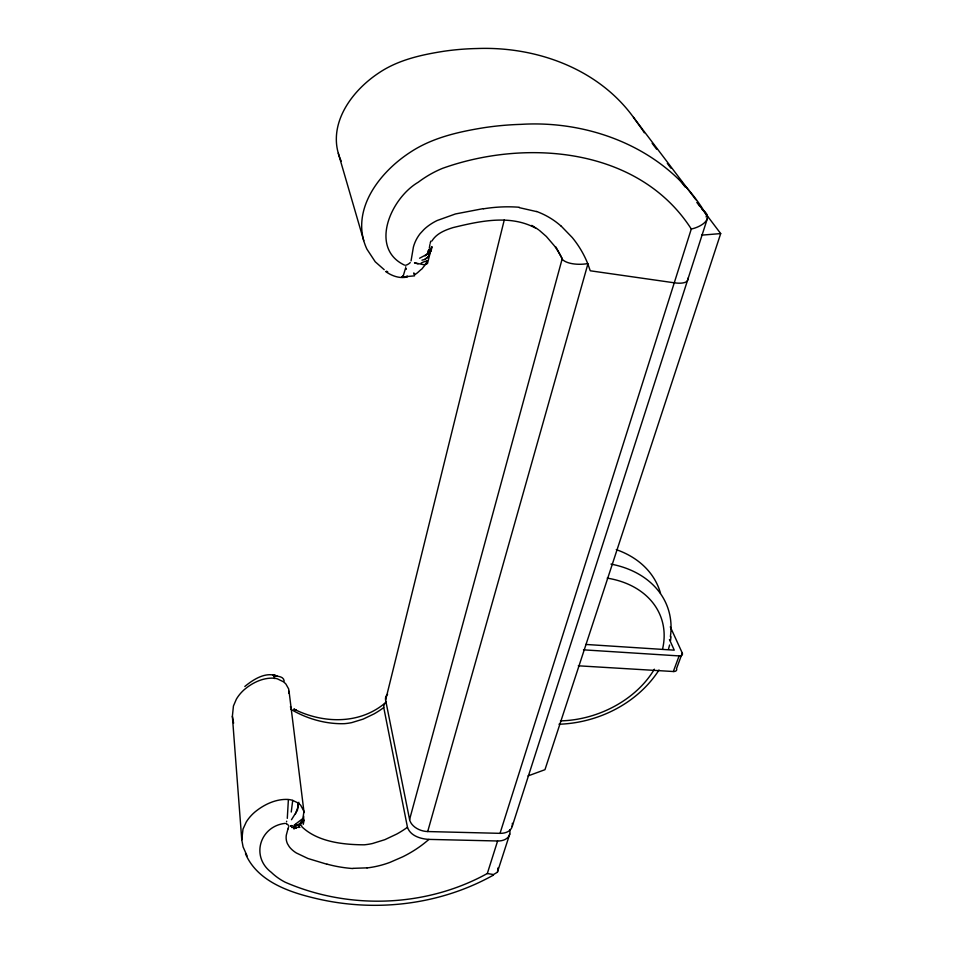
<?xml version="1.0" encoding="UTF-8"?>
<svg xmlns="http://www.w3.org/2000/svg" width="953" height="953" viewBox="0 0 953 953"><rect width="100%" height="100%" fill="white"/><g stroke="black" fill="none" stroke-linecap="round" stroke-linejoin="round"><path stroke-width="1.43" d="M247.113 855.949L243.098 846.931L241.776 839.867L232.377 716.334L233.437 705.994L236.356 699.192A46.256 34.427 -8.7 0 1 244.123 689.769C252.307 682.741 263.028 677.476 274.059 678.191A16.165 12.163 -8.2 0 1 277.347 678.822L283.196 681.657A22.181 16.642 -8.1 0 1 285.96 684.123L288.723 689.055L288.854 693.403M241.776 839.867L242.991 829.134L246.231 822.046A50.819 35.475 -9.9 0 1 254.808 812.099C263.945 804.558 275.643 798.948 287.723 799.424A17.785 12.556 -9.5 0 1 291.332 799.996L292.714 800.401L291.249 812.051M292.714 800.401L297.729 802.795A24.385 17.178 -9.4 0 1 300.731 805.297L303.959 811.42L302.983 817.912M298.039 802.926L297.681 807.846L295.442 813.826M428.505 250.448L428.278 253.403L428.505 250.448L428.278 253.403L428.981 251.044M298.837 802.283L297.407 810.312L291.487 819.711M428.457 254.796L429.124 250.008M504.292 219.857L385.608 700.074L409.587 819.509A16.094 11.102 15.4 0 0 427.706 831.552L500.027 833.339L691.294 229.006C699.99 227.314 715.81 218.821 702.147 209.469M429.195 249.341L428.802 253.486M431.161 250.901L431.733 246.672L427.48 263.552L424.097 264.755L414.495 262.837L418.033 263.91M431.256 250.234L431.733 246.672M429.35 248.114L429.91 244.516M287.294 818.353L288.378 799.805M670.447 640.892L671.031 636.795M405.668 267.221L405.74 266.804M304.114 820.128L303.28 824.333M405.466 268.448L403.25 275.905L401.678 277.049L406.812 277.061L407.11 275.941M411.041 260.872L411.065 260.8A6.218 5.694 -17.4 0 0 411.208 259.978L411.208 259.907A5.551 5.075 -18.8 0 1 411.303 259.311L411.339 259.156A7.6 6.969 -17.3 0 0 411.434 258.644L413.399 247.065A38.608 35.201 -23 0 1 420.082 233.711L423.799 229.697A34.546 31.544 -22.8 0 1 426.444 227.314L427.814 226.23A49.878 45.279 -23.2 0 1 437.165 220.512L455.439 213.96L483.35 208.612M430.16 243.349L430.792 241.133M286.519 821.843L286.686 821.2M668.494 649.088L669.602 645.002M409.587 819.509L562.199 258.775L555.909 246.982M427.706 831.552L587.882 263.993A125.403 111.239 -22.3 0 0 572.265 237.547L560.829 225.742M285.007 823.392C260.121 826.191 250.317 856.497 271.367 872.388A81.72 56.966 -11.3 0 0 274.667 875.33L276.072 876.45A77.527 53.976 -11.3 0 0 285.102 882.18C349.048 910.044 426.051 907.363 487.317 873.508L497.609 840.987A15.82 10.805 18.3 0 0 509.664 829.872M707.448 218.32L512.19 826.442M706.113 216.95L706.614 215.378C669.733 150.896 593.123 119.864 520.91 124.367A276.441 237.226 -22.3 0 0 484.029 127.69C458.488 131.824 432.317 137.685 410.409 152.17A123.664 112.43 -25.9 0 0 393.994 164.702C375.279 181.487 359.305 205.479 361.973 231.662A64.399 59.682 -21.7 0 0 366.905 249.126L375.232 261.777L384.202 269.687M509.748 834.042L497.395 872.221L493.499 874.544L487.317 873.508M699.431 205.455L720.694 233.58L544.961 769.69L527.998 775.933M287.913 829.098L288.259 828.038A6.099 4.265 -9.6 0 0 288.342 827.716L288.366 827.633A4.455 3.121 -9.9 0 1 288.473 827.264L288.497 827.216A4.991 3.49 -9.6 0 0 288.628 826.704M287.889 829.181L286.305 835.138A30.71 21.419 -10.7 0 0 287.413 843.643L289.033 846.347A27.446 19.12 -10.6 0 0 290.32 847.991L291.022 848.742A39.847 27.84 -10.9 0 0 296.323 852.959L307.95 858.498L326.962 864.252M421.178 263.028C432.15 257.775 424.978 264.815 421.905 268.972C419.987 269.878 413.757 277.68 413.828 272.856M578.304 665.802L673.33 671.52L679.108 655.914A5.063 2.799 20.7 0 0 682.288 653.055L670.304 626.86M682.288 653.055L676.523 668.625A5.027 2.823 20.8 0 1 673.33 671.52M497.537 871.959L497.942 867.969M431.935 241.002C436.426 233.521 445.099 230.078 453.068 227.588C479.8 221.12 510.046 214.318 535.598 228.112M659.023 669.983C637.593 703.374 598.162 722.982 558.982 724.232M301.565 821.641L299.29 824.512L302.971 820.164L299.814 824.035M299.099 826.311L302.244 822.558M410.231 262.551L410.147 262.647A8.363 7.672 -17.4 0 1 408.861 263.731L408.754 263.814A9.196 8.422 -17.3 0 1 408.134 264.195L407.312 264.648A4.884 4.467 -17.4 0 1 406.562 264.958L406.252 265.053A4.551 4.157 -17.4 0 1 405.764 265.184L405.668 265.196M386.406 701.837L384.119 704.481L383.714 707.352L407.467 827.275C410.302 835.864 420.678 838.95 428.862 839.39L497.609 840.987M302.875 818.508L295.18 824.369M428.266 256.941L431.161 250.031L426.968 254.284L419.594 258.227M425.979 261.932L427.218 260.824M244.814 686.482C253.438 679.382 266.221 671.055 277.668 676.416M428.755 253.01L424.99 255.761M403.262 275.893L401.689 277.037L414.543 275.846L414.412 273.594M424.8 259.419L428.302 256.917L424.812 259.407L421.941 260.205M428.338 253.415L425.288 255.63M385.179 702.969C359.364 724.768 322.757 723.589 293.822 709.056L296.169 710.188L294.858 709.544M493.475 875.068C439.035 905.529 373.314 912.783 313.025 897.762C286.996 891.436 256.869 880.393 245.481 853.757M294.56 826.406L299.838 824.011L293.083 826.692M296.276 824.357L294.048 825.191M296.454 827.716L293.679 828.753L296.633 827.692M274.321 675.963L275.643 675.51M299.945 827.323L291.642 827.466M406.824 277.073C399.331 278.681 391.647 275.846 385.608 271.51M367.06 867.861L353.086 868.338M272.939 675.058L275.643 675.51M701.575 235.153L720.694 233.58M583.486 649.839L679.108 655.914M585.797 644.442L674.259 650.16L669.447 639.511M519.242 207.647L536.468 211.566M404.548 265.148C368.894 248.209 390.718 198.331 418.236 182.237A102.888 93.18 -25.6 0 1 424.407 177.901L426.956 176.281A97.814 88.76 -25.6 0 1 442.454 168.371C526.425 138.304 639.106 147.667 691.294 229.006M285.805 823.487L285.864 823.511A3.657 2.561 -9.6 0 1 286.21 823.642L286.376 823.714M386.537 271.176L387.74 271.855M531.738 225.396L534.359 226.921M535.217 227.481L538.576 229.792M274.023 675.808L272.939 675.081C276.692 676.856 283.41 675.486 284.197 681.073M290.343 706.864L291.356 707.555M290.665 709.187C306.616 718.705 325.664 724.22 344.307 723.672A42.575 31.997 -11.1 0 0 351.836 722.588L363.176 719.11L374.017 713.904A79.969 60.909 -10.5 0 0 383.749 707.555M539.398 230.388L546.367 236.487L554.408 245.874A106.307 94.669 -22.1 0 1 562.199 258.775M695.916 199.796L633.495 117.362C598.091 68.473 535.896 46.268 476.976 48.532A247.435 222.192 -23 0 0 444.181 51.212C421.548 54.726 398.294 59.825 378.996 72.821A110.072 104.032 -28.9 0 0 364.522 84.102C347.75 99.457 334.026 121.484 336.659 145.059A57.204 55.048 -23.1 0 0 341.21 161.152M652.15 143.295L656.617 149.204M667.326 163.392L670.9 168.121M678.941 178.747L685.183 187.026M696.798 202.381L699.478 205.931M633.495 117.362L642.298 129.656M642.977 130.704L644.323 132.801M587.882 263.993L590.252 270.783L674.271 282.803A19.942 7.112 16.9 0 0 687.673 278.336M338.303 153.278L363.724 240.597M233.604 723.196L232.377 716.334M274.023 675.808L274.655 678.572M406.204 268.508L406.323 269.294M289.033 691.175L304.055 812.528M303.662 816.102L303.697 820.688M616.269 549.631A99.922 75.978 -20.2 0 1 660.5 593.231M610.98 564.105A101.53 76.407 -20.2 0 1 670.388 636.604M607.204 578.137A91.845 68.866 -20.2 0 1 662.609 648.85M654.354 669.197A91.845 68.866 -20.2 0 1 560.447 720.873M407.467 827.275A87.926 62.922 -11.6 0 1 396.77 834.042L384.869 839.664L372.444 843.524A46.745 32.962 -12.1 0 1 364.213 844.811C343.116 844.739 317.754 841.892 301.982 826.882A12.985 9.113 -10.5 0 1 301.577 825.679M428.886 839.402A102.185 72.607 -11.8 0 1 402.714 856.818L389.968 862.37A70.034 49.187 -12.1 0 1 367.06 867.933M286.424 823.726A3.919 2.752 -9.6 0 1 286.901 823.988L287.401 824.345A7.362 5.158 -9.6 0 1 287.735 824.619L287.818 824.714A6.707 4.694 -9.6 0 1 288.425 825.417M353.003 868.552A115.575 82.566 -12.6 0 1 327.046 864.133M587.632 263.624A20.942 8.839 -3.4 0 1 561.913 258.823M483.374 208.838A138.626 121.388 -23.3 0 1 519.314 207.266M536.527 211.447A86.771 77.324 -25.8 0 1 560.745 225.813M512.321 823.297A15.879 10.781 18.3 0 1 500.027 833.339M385.608 700.074A14.7 9.232 13.6 0 1 387.597 694.213M300.374 824.262L298.813 826.263L300.374 824.262M291.904 825.572L290.308 825.965L291.904 825.572"/></g></svg>
